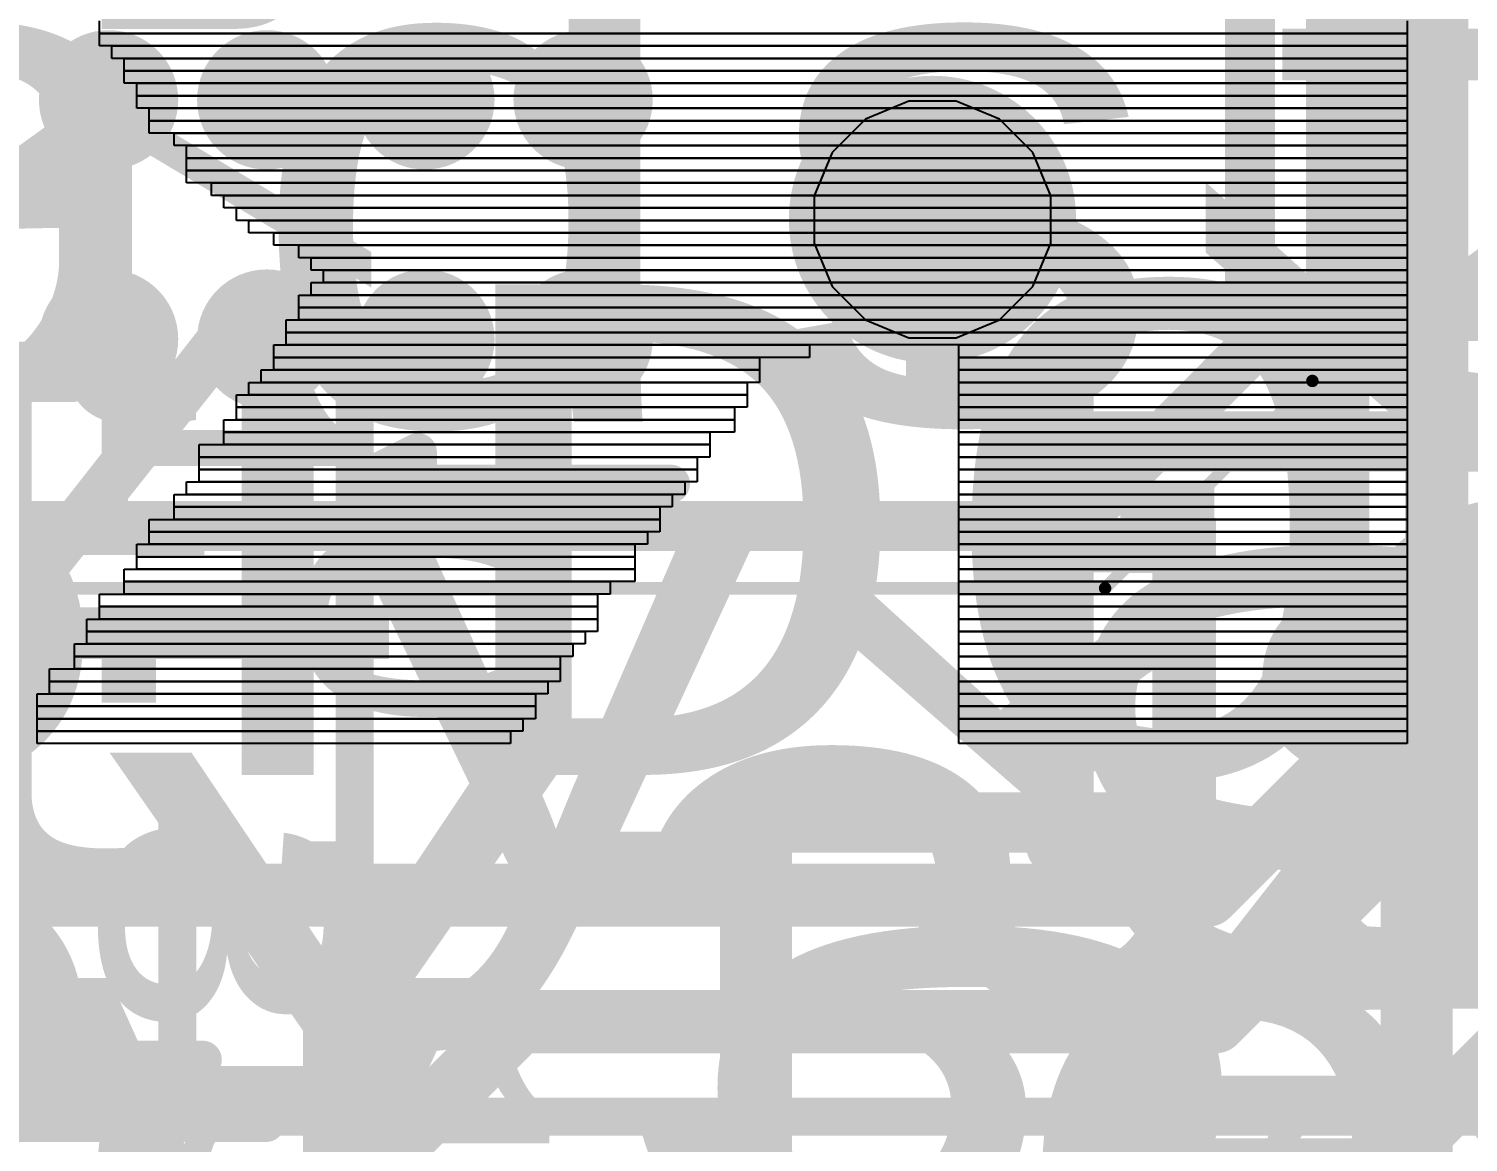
# Model space of a CAD drawing. Header units: inches. Extents: x -2.12 to 4.45, y -3.15 to 1.57.
# Drawn here: x 0.8753 to 1.1028, y -1.3296 to -1.1537 of the extents above; entities that cross this region are included whole.
import ezdxf

# ---------------------------------------------------------------- set-up
doc = ezdxf.new("R2010")
doc.units = ezdxf.units.IN
doc.header["$MEASUREMENT"] = 0
for name, color, linetype in [('Bottom', 5, 'Continuous'), ('Bottom Solder', 6, 'Continuous'), ('bPlace', 56, 'Continuous'), ('Measures', 56, 'Continuous'), ('Multi-Layer', 9, 'Continuous'), ('Pad Holes', 156, 'Continuous'), ('tDocu', 76, 'Continuous'), ('Top', 1, 'Continuous'), ('Top Overlay', 2, 'Continuous'), ('Top Paste', 8, 'Continuous'), ('Top Solder', 216, 'Continuous'), ('Top Value', 56, 'Continuous'), ('tPlace', 56, 'Continuous')]:
    doc.layers.add(name, color=color, linetype=linetype)
doc.styles.add('Arial', font='', dxfattribs={"height": 0.2})
doc.styles.add('Courier New', font='', dxfattribs={"height": 0.2})
doc.styles.get('Arial').set_extended_font_data('Arial')
doc.styles.get('Courier New').set_extended_font_data('Courier New')

# ---------------------------------------------------------------- blocks, each defined once
blk = doc.blocks.new('SMD3225_3_2X2_5X0_7_MTC_L_43')
at = {"layer": 'Measures', "style": 'Courier New'}
for s, p in [('Inner Pad Padstyle: RX47Y-4D0T', (-0.666, -0.315)), ('Outer Pad Padstyle: RX47Y59D0T', (-0.659, -0.415)), ('Alternate 1 Padstyle: OX60Y90D30P', (-0.712, -0.515)), ('Alternate 2 Padstyle: OX90Y60D30P', (-0.712, -0.615))]:
    blk.add_text(s, height=0.0775, dxfattribs=at).set_placement(p)
blk = doc.blocks.new('TO_236AB_NEX_L_53')
at = {"layer": 'Measures', "style": 'Courier New'}
for s, p in [('Top Padstyle: RX19Y34D0T', (-0.53, -0.306)), ('Bottom Padstyle: RX19Y34D0T', (-0.583, -0.38))]:
    blk.add_text(s, height=0.0775, dxfattribs=at).set_placement(p)
blk = doc.blocks.new('CONN_QTH_030_02_L_D_A_K_FR_S00_72')
at = {"layer": 'Measures', "style": 'Courier New'}
for s, p in [('1st Center Padstyle: RX185Y25D0T', (-0.697, -1.057)), ('2nd Center Padstyle: RX100Y25D0T', (-0.704, -1.132)), ('Keying Padstyle: EX60Y60D40P', (-0.613, -1.207)), ('Alt 1 Padstyle: EX40Y40D40P', (-0.583, -1.282))]:
    blk.add_text(s, height=0.0775, dxfattribs=at).set_placement(p)
blk = doc.blocks.new('SAMTEC_ADM6_30_01_5_L_4_2_A_TR_73')
at = {"layer": 'Top'}
h = blk.add_hatch(color=1, dxfattribs=at)
edge = h.paths.add_edge_path()
edge.add_arc((-0.3625, 0.0689), 0.00701, 0, 360)
h = blk.add_hatch(color=1, dxfattribs=at)
edge = h.paths.add_edge_path()
edge.add_arc((-0.3375, 0.0689), 0.00701, 0, 360)
h = blk.add_hatch(color=1, dxfattribs=at)
edge = h.paths.add_edge_path()
edge.add_arc((-0.3125, 0.0689), 0.00701, 0, 360)
h = blk.add_hatch(color=1, dxfattribs=at)
edge = h.paths.add_edge_path()
edge.add_arc((-0.2875, 0.0689), 0.00701, 0, 360)
h = blk.add_hatch(color=1, dxfattribs=at)
edge = h.paths.add_edge_path()
edge.add_arc((-0.3625, 0.0311), 0.00701, 0, 360)
h = blk.add_hatch(color=1, dxfattribs=at)
edge = h.paths.add_edge_path()
edge.add_arc((-0.3375, 0.0311), 0.00701, 0, 360)
h = blk.add_hatch(color=1, dxfattribs=at)
edge = h.paths.add_edge_path()
edge.add_arc((-0.3125, 0.0311), 0.00701, 0, 360)
h = blk.add_hatch(color=1, dxfattribs=at)
edge = h.paths.add_edge_path()
edge.add_arc((-0.2875, 0.0311), 0.00701, 0, 360)
at = {"layer": 'Top Paste'}
h = blk.add_hatch(color=8, dxfattribs=at)
edge = h.paths.add_edge_path()
edge.add_arc((-0.3625, 0.0689), 0.00701, 0, 360)
h = blk.add_hatch(color=8, dxfattribs=at)
edge = h.paths.add_edge_path()
edge.add_arc((-0.3375, 0.0689), 0.00701, 0, 360)
h = blk.add_hatch(color=8, dxfattribs=at)
edge = h.paths.add_edge_path()
edge.add_arc((-0.3125, 0.0689), 0.00701, 0, 360)
h = blk.add_hatch(color=8, dxfattribs=at)
edge = h.paths.add_edge_path()
edge.add_arc((-0.2875, 0.0689), 0.00701, 0, 360)
h = blk.add_hatch(color=8, dxfattribs=at)
edge = h.paths.add_edge_path()
edge.add_arc((-0.3625, 0.0311), 0.00701, 0, 360)
h = blk.add_hatch(color=8, dxfattribs=at)
edge = h.paths.add_edge_path()
edge.add_arc((-0.3375, 0.0311), 0.00701, 0, 360)
h = blk.add_hatch(color=8, dxfattribs=at)
edge = h.paths.add_edge_path()
edge.add_arc((-0.3125, 0.0311), 0.00701, 0, 360)
h = blk.add_hatch(color=8, dxfattribs=at)
edge = h.paths.add_edge_path()
edge.add_arc((-0.2875, 0.0311), 0.00701, 0, 360)
at = {"layer": 'Top Solder'}
h = blk.add_hatch(color=216, dxfattribs=at)
edge = h.paths.add_edge_path()
edge.add_arc((-0.3625, 0.0689), 0.01101, 0, 360)
h = blk.add_hatch(color=216, dxfattribs=at)
edge = h.paths.add_edge_path()
edge.add_arc((-0.3375, 0.0689), 0.01101, 0, 360)
h = blk.add_hatch(color=216, dxfattribs=at)
edge = h.paths.add_edge_path()
edge.add_arc((-0.3125, 0.0689), 0.01101, 0, 360)
h = blk.add_hatch(color=216, dxfattribs=at)
edge = h.paths.add_edge_path()
edge.add_arc((-0.2875, 0.0689), 0.01101, 0, 360)
h = blk.add_hatch(color=216, dxfattribs=at)
edge = h.paths.add_edge_path()
edge.add_arc((-0.3625, 0.0311), 0.01101, 0, 360)
h = blk.add_hatch(color=216, dxfattribs=at)
edge = h.paths.add_edge_path()
edge.add_arc((-0.3375, 0.0311), 0.01101, 0, 360)
h = blk.add_hatch(color=216, dxfattribs=at)
edge = h.paths.add_edge_path()
edge.add_arc((-0.3125, 0.0311), 0.01101, 0, 360)
h = blk.add_hatch(color=216, dxfattribs=at)
edge = h.paths.add_edge_path()
edge.add_arc((-0.2875, 0.0311), 0.01101, 0, 360)
at = {"layer": 'tDocu', "const_width": 0.00394}
for points in [[(-0.44008, 0.09843), (-0.46791, 0.07059)], [(0.44008, 0.09843), (-0.44008, 0.09843)], [(-0.46791, 0.07059), (-0.46791, -0.09843)]]:
    blk.add_lwpolyline(points, dxfattribs=at)
at = {"layer": 'tDocu', "const_width": 0.00197}
for points in [[(-0.44106, 0.09843, 1), (-0.4391, 0.09843, 1)], [(-0.44106, 0.09843, 1), (-0.4391, 0.09843, 1)], [(-0.4689, 0.07059, 1), (-0.46692, 0.07059, 1)], [(-0.4689, 0.07059, 1), (-0.46692, 0.07059, 1)]]:
    blk.add_lwpolyline(points, format="xyb", close=True, dxfattribs=at)
at = {"layer": 'Top', "const_width": 0.00197}
for points in [[(-0.445, 0.10827), (-0.47776, 0.07551)], [(0.445, 0.10827), (-0.445, 0.10827)], [(-0.47776, 0.07551), (-0.47776, -0.10827)]]:
    blk.add_lwpolyline(points, dxfattribs=at)
at = {"layer": 'Top', "const_width": 0.000985}
for points in [[(-0.44549, 0.10827, 1), (-0.44451, 0.10827, 1)], [(-0.44549, 0.10827, 1), (-0.44451, 0.10827, 1)], [(-0.47825, 0.07551, 1), (-0.47727, 0.07551, 1)], [(-0.47825, 0.07551, 1), (-0.47727, 0.07551, 1)]]:
    blk.add_lwpolyline(points, format="xyb", close=True, dxfattribs=at)
at = {"layer": 'tPlace', "const_width": 0.00787}
for points in [[(-0.44008, 0.09843), (-0.46791, 0.07059)], [(0.44008, 0.09843), (-0.44008, 0.09843)], [(-0.46791, 0.07059), (-0.46791, -0.09843)]]:
    blk.add_lwpolyline(points, dxfattribs=at)
at = {"layer": 'tPlace', "const_width": 0.00394}
for points in [[(-0.44205, 0.09843, 1), (-0.43811, 0.09843, 1)], [(-0.44205, 0.09843, 1), (-0.43811, 0.09843, 1)], [(-0.46988, 0.07059, 1), (-0.46594, 0.07059, 1)], [(-0.46988, 0.07059, 1), (-0.46594, 0.07059, 1)]]:
    blk.add_lwpolyline(points, format="xyb", close=True, dxfattribs=at)
blk = doc.blocks.new('TO_236_VIS_L_90')
at = {"layer": 'Measures', "const_width": 0.006}
for points in [[(-0.06, 0.028), (-0.06, 0.252)], [(-0.01, 0.152), (-0.06, 0.152)], [(-0.16, 0.028), (-0.16, 0.078)], [(-0.155, 0.038), (-0.165, 0.038)], [(-0.16, 0.028), (-0.165, 0.038)], [(-0.16, 0.028), (-0.155, 0.038)], [(-0.16, 0.028), (-0.175, 0.028)], [(0.06, 0.028), (-0.16, 0.028)]]:
    blk.add_lwpolyline(points, dxfattribs=at)
at = {"layer": 'Measures', "const_width": 0.003}
for points in [[(-0.0615, 0.152, 1), (-0.0585, 0.152, 1)], [(-0.1615, 0.078, 1), (-0.1585, 0.078, 1)], [(-0.1665, 0.038, 1), (-0.1635, 0.038, 1)], [(-0.1665, 0.038, 1), (-0.1635, 0.038, 1)], [(-0.1565, 0.038, 1), (-0.1535, 0.038, 1)], [(-0.1565, 0.038, 1), (-0.1535, 0.038, 1)], [(-0.1765, 0.028, 1), (-0.1735, 0.028, 1)], [(-0.1615, 0.028, 1), (-0.1585, 0.028, 1)], [(-0.1615, 0.028, 1), (-0.1585, 0.028, 1)], [(-0.1615, 0.028, 1), (-0.1585, 0.028, 1)], [(-0.1615, 0.028, 1), (-0.1585, 0.028, 1)], [(-0.1615, 0.028, 1), (-0.1585, 0.028, 1)], [(-0.0615, 0.028, 1), (-0.0585, 0.028, 1)]]:
    blk.add_lwpolyline(points, format="xyb", close=True, dxfattribs=at)
at = {"layer": 'tDocu', "const_width": 0.006}
for points in [[(-0.06, -0.028), (-0.06, 0.028)], [(0.06, 0.028), (-0.06, 0.028)]]:
    blk.add_lwpolyline(points, dxfattribs=at)
at = {"layer": 'tDocu', "const_width": 0.003}
blk.add_lwpolyline([(-0.0615, 0.028, 1), (-0.0585, 0.028, 1)], format="xyb", close=True, dxfattribs=at)
blk.add_lwpolyline([(-0.0615, 0.028, 1), (-0.0585, 0.028, 1)], format="xyb", close=True, dxfattribs=at)
at = {"layer": 'tPlace', "const_width": 0.006}
for points in [[(-0.023, 0.032), (-0.065, 0.032)], [(-0.065, -0.032), (-0.065, 0.032)]]:
    blk.add_lwpolyline(points, dxfattribs=at)
at = {"layer": 'tPlace', "const_width": 0.003}
blk.add_lwpolyline([(-0.0665, 0.032, 1), (-0.0635, 0.032, 1)], format="xyb", close=True, dxfattribs=at)
blk.add_lwpolyline([(-0.0665, 0.032, 1), (-0.0635, 0.032, 1)], format="xyb", close=True, dxfattribs=at)
at = {"layer": 'Measures', "style": 'Courier New'}
for s, p in [('0.02in/0.508mm', (-0.148, 0.172)), ('0.055in/1.397mm', (-0.498, -0.012))]:
    blk.add_text(s, height=0.03875, dxfattribs=at).set_placement(p)
blk = doc.blocks.new('TO_236AB_NEX_L_93')
at = {"layer": 'Measures', "const_width": 0.006}
for points in [[(-0.06, 0.25), (-0.06, 0.264)], [(-0.07, 0.244), (-0.07, 0.254)], [(-0.06, 0.25), (-0.07, 0.254)], [(-0.06, 0.25), (-0.11, 0.25)], [(-0.07, 0.244), (-0.06, 0.25)], [(-0.06, 0.028), (-0.06, 0.25)]]:
    blk.add_lwpolyline(points, dxfattribs=at)
at = {"layer": 'Measures', "const_width": 0.003}
for points in [[(-0.0615, 0.264, 1), (-0.0585, 0.264, 1)], [(-0.0715, 0.254, 1), (-0.0685, 0.254, 1)], [(-0.0715, 0.254, 1), (-0.0685, 0.254, 1)], [(-0.1115, 0.25, 1), (-0.1085, 0.25, 1)], [(-0.0615, 0.25, 1), (-0.0585, 0.25, 1)], [(-0.0615, 0.25, 1), (-0.0585, 0.25, 1)], [(-0.0615, 0.25, 1), (-0.0585, 0.25, 1)], [(-0.0615, 0.25, 1), (-0.0585, 0.25, 1)], [(-0.0615, 0.25, 1), (-0.0585, 0.25, 1)], [(-0.0715, 0.244, 1), (-0.0685, 0.244, 1)], [(-0.0715, 0.244, 1), (-0.0685, 0.244, 1)]]:
    blk.add_lwpolyline(points, format="xyb", close=True, dxfattribs=at)
at = {"layer": 'Measures', "style": 'Courier New'}
blk.add_text('0.119in/3.023mm', height=0.03875, dxfattribs=at).set_placement((-0.159, 0.27))

msp = doc.modelspace()

# ---------------------------------------------------------------- hatches: boundary and pattern name
at = {"layer": 'Bottom'}
h = msp.add_hatch(color=5, dxfattribs=at)
edge = h.paths.add_edge_path()
edge.add_arc((1.01813, -1.18386), 0.0187, 0, 360)
at = {"layer": 'Bottom Solder'}
h = msp.add_hatch(color=6, dxfattribs=at)
edge = h.paths.add_edge_path()
edge.add_arc((1.01813, -1.18386), 0.0227, 0, 360)
at = {"layer": 'Multi-Layer'}
h = msp.add_hatch(color=9, dxfattribs=at)
edge = h.paths.add_edge_path()
edge.add_arc((1.01813, -1.18386), 0.0187, 0, 360)
at = {"layer": 'Pad Holes'}
h = msp.add_hatch(color=7, dxfattribs=at)
edge = h.paths.add_edge_path()
edge.add_arc((1.01813, -1.18386), 0.0187, 0, 360)
at = {"layer": 'Top'}
h = msp.add_hatch(color=1, dxfattribs=at)
edge = h.paths.add_edge_path()
edge.add_arc((1.01813, -1.18386), 0.0187, 0, 360)
at = {"layer": 'Top Solder'}
h = msp.add_hatch(color=216, dxfattribs=at)
edge = h.paths.add_edge_path()
edge.add_arc((1.01813, -1.18386), 0.0227, 0, 360)

# ---------------------------------------------------------------- linework, layer by layer
at = {"layer": 'bPlace'}
for p, q in [((0.88646, -1.15447), (0.88646, -1.1525)), ((1.09315, -1.1525), (1.09315, -1.15447)), ((1.09315, -1.15447), (0.88646, -1.15447)), ((0.88646, -1.15644), (0.88646, -1.15447)), ((0.88646, -1.15447), (1.09315, -1.15447)), ((1.09315, -1.15447), (1.09315, -1.15644)), ((1.09315, -1.15644), (0.88646, -1.15644)), ((0.88843, -1.15841), (0.88843, -1.15644)), ((0.88843, -1.15644), (1.09315, -1.15644)), ((1.09315, -1.15644), (1.09315, -1.15841)), ((1.09315, -1.15841), (0.88843, -1.15841)), ((0.8904, -1.16037), (0.8904, -1.15841)), ((0.8904, -1.15841), (1.09315, -1.15841)), ((1.09315, -1.15841), (1.09315, -1.16037)), ((1.09315, -1.16037), (0.8904, -1.16037)), ((0.8904, -1.16234), (0.8904, -1.16037)), ((0.8904, -1.16037), (1.09315, -1.16037)), ((1.09315, -1.16234), (0.8904, -1.16234)), ((0.89237, -1.16431), (0.89237, -1.16234)), ((0.89237, -1.16234), (1.09315, -1.16234)), ((1.09315, -1.16037), (1.09315, -1.16234)), ((1.09315, -1.16234), (1.09315, -1.16431)), ((1.09315, -1.16431), (0.89237, -1.16431)), ((0.89237, -1.16628), (0.89237, -1.16431)), ((0.89237, -1.16431), (1.09315, -1.16431)), ((1.09315, -1.16431), (1.09315, -1.16628)), ((1.09315, -1.16628), (0.89237, -1.16628)), ((0.89434, -1.16825), (0.89434, -1.16628)), ((0.89434, -1.16628), (1.09315, -1.16628)), ((1.09315, -1.16628), (1.09315, -1.16825)), ((1.09315, -1.16825), (0.89434, -1.16825)), ((0.89434, -1.17022), (0.89434, -1.16825)), ((0.89434, -1.16825), (1.09315, -1.16825)), ((1.09315, -1.16825), (1.09315, -1.17022)), ((1.09315, -1.17022), (0.89434, -1.17022)), ((0.89827, -1.17218), (0.89827, -1.17022)), ((0.89827, -1.17022), (1.09315, -1.17022)), ((1.09315, -1.17022), (1.09315, -1.17218)), ((1.09315, -1.17218), (0.89827, -1.17218)), ((0.90024, -1.17415), (0.90024, -1.17218)), ((0.90024, -1.17218), (1.09315, -1.17218)), ((1.09315, -1.17218), (1.09315, -1.17415)), ((1.09315, -1.17415), (0.90024, -1.17415)), ((0.90024, -1.17612), (0.90024, -1.17415)), ((0.90024, -1.17415), (1.09315, -1.17415)), ((1.09315, -1.17612), (0.90024, -1.17612)), ((0.90024, -1.17809), (0.90024, -1.17612)), ((0.90024, -1.17612), (1.09315, -1.17612)), ((1.09315, -1.17415), (1.09315, -1.17612)), ((1.09315, -1.17612), (1.09315, -1.17809)), ((1.09315, -1.17809), (0.90024, -1.17809)), ((0.90418, -1.18006), (0.90418, -1.17809)), ((0.90418, -1.17809), (1.09315, -1.17809)), ((1.09315, -1.17809), (1.09315, -1.18006)), ((1.09315, -1.18006), (0.90418, -1.18006)), ((0.90615, -1.18203), (0.90615, -1.18006)), ((0.90615, -1.18006), (1.09315, -1.18006)), ((1.09315, -1.18006), (1.09315, -1.18203)), ((1.09315, -1.18203), (0.90615, -1.18203)), ((0.90812, -1.184), (0.90812, -1.18203)), ((0.90812, -1.18203), (1.09315, -1.18203)), ((1.09315, -1.18203), (1.09315, -1.184)), ((1.09315, -1.184), (0.90812, -1.184)), ((0.91008, -1.18596), (0.91008, -1.184)), ((0.91008, -1.184), (1.09315, -1.184)), ((1.09315, -1.184), (1.09315, -1.18596)), ((1.09315, -1.18596), (0.91008, -1.18596)), ((0.91402, -1.18793), (0.91402, -1.18596)), ((0.91402, -1.18596), (1.09315, -1.18596)), ((1.09315, -1.18596), (1.09315, -1.18793)), ((1.09315, -1.18793), (0.91402, -1.18793)), ((0.91796, -1.1899), (0.91796, -1.18793)), ((0.91796, -1.18793), (1.09315, -1.18793)), ((1.09315, -1.18793), (1.09315, -1.1899)), ((1.09315, -1.1899), (0.91796, -1.1899)), ((0.91993, -1.19187), (0.91993, -1.1899)), ((0.91993, -1.1899), (1.09315, -1.1899)), ((1.09315, -1.19187), (0.91993, -1.19187)), ((0.92189, -1.19384), (0.92189, -1.19187)), ((0.92189, -1.19187), (1.09315, -1.19187)), ((1.09315, -1.1899), (1.09315, -1.19187)), ((1.09315, -1.19187), (1.09315, -1.19384)), ((0.91993, -1.19581), (0.91993, -1.19384)), ((0.91993, -1.19384), (1.09315, -1.19384)), ((1.09315, -1.19384), (0.92189, -1.19384)), ((1.09315, -1.19384), (1.09315, -1.19581)), ((0.91796, -1.19778), (0.91796, -1.19581)), ((0.91796, -1.19581), (1.09315, -1.19581)), ((1.09315, -1.19581), (0.91993, -1.19581)), ((1.09315, -1.19581), (1.09315, -1.19778)), ((1.09315, -1.19778), (0.91796, -1.19778)), ((0.91796, -1.19974), (0.91796, -1.19778)), ((0.91796, -1.19778), (1.09315, -1.19778)), ((1.09315, -1.19778), (1.09315, -1.19974)), ((0.91599, -1.20171), (0.91599, -1.19974)), ((0.91599, -1.19974), (1.09315, -1.19974)), ((1.09315, -1.19974), (0.91796, -1.19974)), ((1.09315, -1.19974), (1.09315, -1.20171)), ((1.09315, -1.20171), (0.91599, -1.20171)), ((0.91599, -1.20368), (0.91599, -1.20171)), ((0.91599, -1.20171), (1.09315, -1.20171)), ((1.09315, -1.20171), (1.09315, -1.20368)), ((0.91402, -1.20565), (0.91402, -1.20368)), ((0.91402, -1.20368), (0.99867, -1.20368)), ((0.99867, -1.20565), (0.91402, -1.20565)), ((0.91402, -1.20762), (0.91402, -1.20565)), ((0.91402, -1.20565), (0.99079, -1.20565)), ((1.09315, -1.20368), (0.91599, -1.20368)), ((0.99079, -1.20565), (0.99079, -1.20762)), ((0.99867, -1.20368), (0.99867, -1.20565)), ((1.02229, -1.20565), (1.02229, -1.20368)), ((1.02229, -1.20368), (1.09315, -1.20368)), ((1.09315, -1.20565), (1.02229, -1.20565)), ((1.02229, -1.20762), (1.02229, -1.20565)), ((1.02229, -1.20565), (1.09315, -1.20565)), ((1.09315, -1.20368), (1.09315, -1.20565)), ((1.09315, -1.20565), (1.09315, -1.20762)), ((0.91205, -1.20959), (0.91205, -1.20762)), ((0.91205, -1.20762), (0.99079, -1.20762)), ((0.99079, -1.20762), (0.91402, -1.20762)), ((0.99079, -1.20762), (0.99079, -1.20959)), ((1.09315, -1.20762), (1.02229, -1.20762)), ((1.02229, -1.20959), (1.02229, -1.20762)), ((1.02229, -1.20762), (1.09315, -1.20762)), ((1.09315, -1.20762), (1.09315, -1.20959)), ((0.91008, -1.21155), (0.91008, -1.20959)), ((0.91008, -1.20959), (0.98882, -1.20959)), ((0.99079, -1.20959), (0.91205, -1.20959)), ((0.98882, -1.20959), (0.98882, -1.21155)), ((1.09315, -1.20959), (1.02229, -1.20959)), ((1.02229, -1.21155), (1.02229, -1.20959)), ((1.02229, -1.20959), (1.09315, -1.20959)), ((1.09315, -1.20959), (1.09315, -1.21155)), ((0.90812, -1.21352), (0.90812, -1.21155)), ((0.90812, -1.21155), (0.98882, -1.21155)), ((0.98882, -1.21155), (0.91008, -1.21155)), ((0.98882, -1.21155), (0.98882, -1.21352)), ((1.09315, -1.21155), (1.02229, -1.21155)), ((1.02229, -1.21352), (1.02229, -1.21155)), ((1.02229, -1.21155), (1.09315, -1.21155)), ((1.09315, -1.21155), (1.09315, -1.21352)), ((0.98882, -1.21352), (0.90812, -1.21352)), ((0.90812, -1.21549), (0.90812, -1.21352)), ((0.90812, -1.21352), (0.98686, -1.21352)), ((0.98686, -1.21352), (0.98686, -1.21549)), ((1.09315, -1.21352), (1.02229, -1.21352)), ((1.02229, -1.21549), (1.02229, -1.21352)), ((1.02229, -1.21352), (1.09315, -1.21352)), ((1.09315, -1.21352), (1.09315, -1.21549)), ((0.90615, -1.21746), (0.90615, -1.21549)), ((0.90615, -1.21549), (0.98686, -1.21549)), ((0.98686, -1.21549), (0.90812, -1.21549)), ((0.98686, -1.21549), (0.98686, -1.21746)), ((1.09315, -1.21549), (1.02229, -1.21549)), ((1.02229, -1.21746), (1.02229, -1.21549)), ((1.02229, -1.21549), (1.09315, -1.21549)), ((1.09315, -1.21549), (1.09315, -1.21746)), ((0.98686, -1.21746), (0.90615, -1.21746)), ((0.90615, -1.21943), (0.90615, -1.21746)), ((0.90615, -1.21746), (0.98292, -1.21746)), ((0.98292, -1.21746), (0.98292, -1.21943)), ((1.09315, -1.21746), (1.02229, -1.21746)), ((1.02229, -1.21943), (1.02229, -1.21746)), ((1.02229, -1.21746), (1.09315, -1.21746)), ((1.09315, -1.21746), (1.09315, -1.21943)), ((0.90221, -1.2214), (0.90221, -1.21943)), ((0.90221, -1.21943), (0.98292, -1.21943)), ((0.98292, -1.2214), (0.90221, -1.2214)), ((0.90221, -1.22337), (0.90221, -1.2214)), ((0.90221, -1.2214), (0.98095, -1.2214)), ((0.98292, -1.21943), (0.90615, -1.21943)), ((0.98095, -1.2214), (0.98095, -1.22337)), ((0.98292, -1.21943), (0.98292, -1.2214)), ((1.09315, -1.21943), (1.02229, -1.21943)), ((1.02229, -1.2214), (1.02229, -1.21943)), ((1.02229, -1.21943), (1.09315, -1.21943)), ((1.09315, -1.2214), (1.02229, -1.2214)), ((1.02229, -1.22337), (1.02229, -1.2214)), ((1.02229, -1.2214), (1.09315, -1.2214)), ((1.09315, -1.21943), (1.09315, -1.2214)), ((1.09315, -1.2214), (1.09315, -1.22337)), ((0.98095, -1.22337), (0.90221, -1.22337)), ((0.90221, -1.22533), (0.90221, -1.22337)), ((0.90221, -1.22337), (0.98095, -1.22337)), ((0.98095, -1.22337), (0.98095, -1.22533)), ((1.09315, -1.22337), (1.02229, -1.22337)), ((1.02229, -1.22533), (1.02229, -1.22337)), ((1.02229, -1.22337), (1.09315, -1.22337)), ((1.09315, -1.22337), (1.09315, -1.22533)), ((0.90024, -1.2273), (0.90024, -1.22533)), ((0.90024, -1.22533), (0.97898, -1.22533)), ((0.98095, -1.22533), (0.90221, -1.22533)), ((0.97898, -1.22533), (0.97898, -1.2273)), ((1.09315, -1.22533), (1.02229, -1.22533)), ((1.02229, -1.2273), (1.02229, -1.22533)), ((1.02229, -1.22533), (1.09315, -1.22533)), ((1.09315, -1.22533), (1.09315, -1.2273)), ((0.89827, -1.22927), (0.89827, -1.2273)), ((0.89827, -1.2273), (0.97701, -1.2273)), ((0.97898, -1.2273), (0.90024, -1.2273)), ((0.97701, -1.2273), (0.97701, -1.22927)), ((1.09315, -1.2273), (1.02229, -1.2273)), ((1.02229, -1.22927), (1.02229, -1.2273)), ((1.02229, -1.2273), (1.09315, -1.2273)), ((1.09315, -1.2273), (1.09315, -1.22927)), ((0.97701, -1.22927), (0.89827, -1.22927)), ((0.89827, -1.23124), (0.89827, -1.22927)), ((0.89827, -1.22927), (0.97504, -1.22927)), ((0.97504, -1.22927), (0.97504, -1.23124)), ((1.09315, -1.22927), (1.02229, -1.22927)), ((1.02229, -1.23124), (1.02229, -1.22927)), ((1.02229, -1.22927), (1.09315, -1.22927)), ((1.09315, -1.22927), (1.09315, -1.23124)), ((0.89434, -1.23321), (0.89434, -1.23124)), ((0.89434, -1.23124), (0.97504, -1.23124)), ((0.97504, -1.23124), (0.89827, -1.23124)), ((0.97504, -1.23124), (0.97504, -1.23321)), ((1.09315, -1.23124), (1.02229, -1.23124)), ((1.02229, -1.23321), (1.02229, -1.23124)), ((1.02229, -1.23124), (1.09315, -1.23124)), ((1.09315, -1.23124), (1.09315, -1.23321)), ((0.89237, -1.23715), (0.89237, -1.23518)), ((0.89237, -1.23518), (0.97111, -1.23518)), ((0.97504, -1.23321), (0.89434, -1.23321)), ((0.89434, -1.23518), (0.89434, -1.23321)), ((0.89434, -1.23321), (0.97308, -1.23321)), ((0.97308, -1.23518), (0.89434, -1.23518)), ((0.97111, -1.23518), (0.97111, -1.23715)), ((0.97308, -1.23321), (0.97308, -1.23518)), ((1.09315, -1.23321), (1.02229, -1.23321)), ((1.02229, -1.23518), (1.02229, -1.23321)), ((1.02229, -1.23321), (1.09315, -1.23321)), ((1.09315, -1.23518), (1.02229, -1.23518)), ((1.02229, -1.23715), (1.02229, -1.23518)), ((1.02229, -1.23518), (1.09315, -1.23518)), ((1.09315, -1.23321), (1.09315, -1.23518)), ((1.09315, -1.23518), (1.09315, -1.23715)), ((0.97111, -1.23715), (0.89237, -1.23715)), ((0.89237, -1.23911), (0.89237, -1.23715)), ((0.89237, -1.23715), (0.97111, -1.23715)), ((0.97111, -1.23715), (0.97111, -1.23911)), ((1.09315, -1.23715), (1.02229, -1.23715)), ((1.02229, -1.23911), (1.02229, -1.23715)), ((1.02229, -1.23715), (1.09315, -1.23715)), ((1.09315, -1.23715), (1.09315, -1.23911)), ((0.8904, -1.24108), (0.8904, -1.23911)), ((0.8904, -1.23911), (0.97111, -1.23911)), ((0.97111, -1.23911), (0.89237, -1.23911)), ((0.97111, -1.23911), (0.97111, -1.24108)), ((1.09315, -1.23911), (1.02229, -1.23911)), ((1.02229, -1.24108), (1.02229, -1.23911)), ((1.02229, -1.23911), (1.09315, -1.23911)), ((1.09315, -1.23911), (1.09315, -1.24108)), ((0.97111, -1.24108), (0.8904, -1.24108)), ((0.8904, -1.24305), (0.8904, -1.24108)), ((0.8904, -1.24108), (0.96717, -1.24108)), ((0.96717, -1.24108), (0.96717, -1.24305)), ((1.09315, -1.24108), (1.02229, -1.24108)), ((1.02229, -1.24305), (1.02229, -1.24108)), ((1.02229, -1.24108), (1.09315, -1.24108)), ((1.09315, -1.24108), (1.09315, -1.24305)), ((0.88646, -1.24502), (0.88646, -1.24305)), ((0.88646, -1.24305), (0.9652, -1.24305)), ((0.96717, -1.24305), (0.8904, -1.24305)), ((0.9652, -1.24305), (0.9652, -1.24502)), ((1.09315, -1.24305), (1.02229, -1.24305)), ((1.02229, -1.24502), (1.02229, -1.24305)), ((1.02229, -1.24305), (1.09315, -1.24305)), ((1.09315, -1.24305), (1.09315, -1.24502)), ((0.9652, -1.24502), (0.88646, -1.24502)), ((0.88646, -1.24699), (0.88646, -1.24502)), ((0.88646, -1.24502), (0.9652, -1.24502)), ((0.9652, -1.24502), (0.9652, -1.24699)), ((1.09315, -1.24502), (1.02229, -1.24502)), ((1.02229, -1.24699), (1.02229, -1.24502)), ((1.02229, -1.24502), (1.09315, -1.24502)), ((1.09315, -1.24502), (1.09315, -1.24699)), ((0.88449, -1.24896), (0.88449, -1.24699)), ((0.88449, -1.24699), (0.9652, -1.24699)), ((0.9652, -1.24896), (0.88449, -1.24896)), ((0.88449, -1.25092), (0.88449, -1.24896)), ((0.88449, -1.24896), (0.96323, -1.24896)), ((0.9652, -1.24699), (0.88646, -1.24699)), ((0.96323, -1.24896), (0.96323, -1.25092)), ((0.9652, -1.24699), (0.9652, -1.24896)), ((1.09315, -1.24699), (1.02229, -1.24699)), ((1.02229, -1.24896), (1.02229, -1.24699)), ((1.02229, -1.24699), (1.09315, -1.24699)), ((1.09315, -1.24896), (1.02229, -1.24896)), ((1.02229, -1.25092), (1.02229, -1.24896)), ((1.02229, -1.24896), (1.09315, -1.24896)), ((1.09315, -1.24699), (1.09315, -1.24896)), ((1.09315, -1.24896), (1.09315, -1.25092)), ((0.88252, -1.25289), (0.88252, -1.25092)), ((0.88252, -1.25092), (0.96126, -1.25092)), ((0.96323, -1.25092), (0.88449, -1.25092)), ((0.96126, -1.25092), (0.96126, -1.25289)), ((1.09315, -1.25092), (1.02229, -1.25092)), ((1.02229, -1.25289), (1.02229, -1.25092)), ((1.02229, -1.25092), (1.09315, -1.25092)), ((1.09315, -1.25092), (1.09315, -1.25289)), ((0.96126, -1.25289), (0.88252, -1.25289)), ((0.88252, -1.25486), (0.88252, -1.25289)), ((0.88252, -1.25289), (0.9593, -1.25289)), ((0.9593, -1.25289), (0.9593, -1.25486)), ((1.09315, -1.25289), (1.02229, -1.25289)), ((1.02229, -1.25486), (1.02229, -1.25289)), ((1.02229, -1.25289), (1.09315, -1.25289)), ((1.09315, -1.25289), (1.09315, -1.25486)), ((0.87859, -1.25683), (0.87859, -1.25486)), ((0.87859, -1.25486), (0.9593, -1.25486)), ((0.9593, -1.25486), (0.88252, -1.25486)), ((0.9593, -1.25486), (0.9593, -1.25683)), ((1.09315, -1.25486), (1.02229, -1.25486)), ((1.02229, -1.25683), (1.02229, -1.25486)), ((1.02229, -1.25486), (1.09315, -1.25486)), ((1.09315, -1.25486), (1.09315, -1.25683)), ((0.9593, -1.25683), (0.87859, -1.25683)), ((0.87859, -1.2588), (0.87859, -1.25683)), ((0.87859, -1.25683), (0.95733, -1.25683)), ((0.95733, -1.25683), (0.95733, -1.2588)), ((1.09315, -1.25683), (1.02229, -1.25683)), ((1.02229, -1.2588), (1.02229, -1.25683)), ((1.02229, -1.25683), (1.09315, -1.25683)), ((1.09315, -1.25683), (1.09315, -1.2588)), ((0.87662, -1.26077), (0.87662, -1.2588)), ((0.87662, -1.2588), (0.95536, -1.2588)), ((0.95733, -1.2588), (0.87859, -1.2588)), ((0.95536, -1.2588), (0.95536, -1.26077)), ((1.09315, -1.2588), (1.02229, -1.2588)), ((1.02229, -1.26077), (1.02229, -1.2588)), ((1.02229, -1.2588), (1.09315, -1.2588)), ((1.09315, -1.2588), (1.09315, -1.26077)), ((0.95536, -1.26077), (0.87662, -1.26077)), ((0.87662, -1.26274), (0.87662, -1.26077)), ((0.87662, -1.26077), (0.95536, -1.26077)), ((0.95536, -1.26077), (0.95536, -1.26274)), ((1.09315, -1.26077), (1.02229, -1.26077)), ((1.02229, -1.26274), (1.02229, -1.26077)), ((1.02229, -1.26077), (1.09315, -1.26077)), ((1.09315, -1.26077), (1.09315, -1.26274)), ((0.95536, -1.26274), (0.87662, -1.26274)), ((0.87662, -1.2647), (0.87662, -1.26274)), ((0.87662, -1.26274), (0.95339, -1.26274)), ((0.95339, -1.2647), (0.87662, -1.2647)), ((0.87662, -1.26667), (0.87662, -1.2647)), ((0.87662, -1.2647), (0.95142, -1.2647)), ((0.95142, -1.2647), (0.95142, -1.26667)), ((0.95339, -1.26274), (0.95339, -1.2647)), ((1.09315, -1.26274), (1.02229, -1.26274)), ((1.02229, -1.2647), (1.02229, -1.26274)), ((1.02229, -1.26274), (1.09315, -1.26274)), ((1.09315, -1.2647), (1.02229, -1.2647)), ((1.02229, -1.26667), (1.02229, -1.2647)), ((1.02229, -1.2647), (1.09315, -1.2647)), ((1.09315, -1.26274), (1.09315, -1.2647)), ((1.09315, -1.2647), (1.09315, -1.26667)), ((0.95142, -1.26667), (0.87662, -1.26667)), ((1.09315, -1.26667), (1.02229, -1.26667))]:
    msp.add_line(p, q, dxfattribs=at)
at = {"layer": 'Multi-Layer'}
for p, q in [((1.01441, -1.16516), (1.007537, -1.168007)), ((1.01813, -1.16516), (1.01441, -1.16516)), ((1.02185, -1.16516), (1.01813, -1.16516)), ((1.028723, -1.168007), (1.02185, -1.16516)), ((1.007537, -1.168007), (1.002277, -1.173267)), ((1.033983, -1.173267), (1.028723, -1.168007)), ((1.002277, -1.173267), (0.99943, -1.18014)), ((1.03683, -1.18014), (1.033983, -1.173267)), ((0.99943, -1.18014), (0.99943, -1.18386)), ((1.03683, -1.18386), (1.03683, -1.18014)), ((0.99943, -1.18386), (0.99943, -1.18758)), ((1.03683, -1.18758), (1.03683, -1.18386)), ((0.99943, -1.18758), (1.002277, -1.194453)), ((1.033983, -1.194453), (1.03683, -1.18758)), ((1.002277, -1.194453), (1.007537, -1.199713)), ((1.028723, -1.199713), (1.033983, -1.194453)), ((1.007537, -1.199713), (1.01441, -1.20256)), ((1.02185, -1.20256), (1.028723, -1.199713)), ((1.01441, -1.20256), (1.01813, -1.20256)), ((1.01813, -1.20256), (1.01813, -1.20256)), ((1.01813, -1.20256), (1.02185, -1.20256))]:
    msp.add_line(p, q, dxfattribs=at)
at = {"layer": 'Top', "const_width": 0.01}
for points in [[(1.0978, -1.27561), (1.0978, -0.99061)], [(1.08219, -1.27), (1.08219, -1.025)], [(1.06159, -1.29061), (1.08219, -1.27)], [(1.0628, -1.31061), (1.0978, -1.27561)], [(0.4828, -1.29061), (1.06159, -1.29061)], [(1.0728, -1.35061), (1.1228, -1.30061)], [(0.9028, -1.36061), (0.9528, -1.31061)], [(0.9528, -1.31061), (1.0628, -1.31061)]]:
    msp.add_lwpolyline(points, dxfattribs=at)
at = {"layer": 'Top', "const_width": 0.005}
for points in [[(1.07969, -1.27, 1), (1.08469, -1.27, 1)], [(1.07969, -1.27, 1), (1.08469, -1.27, 1)], [(1.0953, -1.27561, 1), (1.1003, -1.27561, 1)], [(1.0953, -1.27561, 1), (1.1003, -1.27561, 1)], [(1.05909, -1.29061, 1), (1.06409, -1.29061, 1)], [(1.05909, -1.29061, 1), (1.06409, -1.29061, 1)], [(0.9503, -1.31061, 1), (0.9553, -1.31061, 1)], [(0.9503, -1.31061, 1), (0.9553, -1.31061, 1)], [(1.0603, -1.31061, 1), (1.0653, -1.31061, 1)], [(1.0603, -1.31061, 1), (1.0653, -1.31061, 1)]]:
    msp.add_lwpolyline(points, format="xyb", close=True, dxfattribs=at)

# ---------------------------------------------------------------- block references
for name, p, rotation in [('SMD3225_3_2X2_5X0_7_MTC_L_43', (1.3918, -0.48961), 225), ('TO_236_VIS_L_90', (0.8988, -1.38561), 270), ('TO_236AB_NEX_L_93', (0.6488, -1.38661), 270), ('SAMTEC_ADM6_30_01_5_L_4_2_A_TR_73', (0.60041, -1.13386), 180)]:
    msp.add_blockref(name, p, dxfattribs=dict(rotation=rotation))
for name, p in [('CONN_QTH_030_02_L_D_A_K_FR_S00_72', (0.6004, -0.08386)), ('TO_236AB_NEX_L_53', (-0.1622, -0.96561))]:
    msp.add_blockref(name, p)

# ---------------------------------------------------------------- texts
at = {"layer": 'Top Overlay', "style": 'Arial'}
msp.add_text('J1', height=0.0775, dxfattribs=at).set_placement((1.01682, -1.308529))
msp.add_text('R16', height=0.0775, rotation=90, dxfattribs=at).set_placement((1.1238, -1.45261))
at = {"layer": 'Top Value', "style": 'Arial'}
for s, p in [('100k', (0.8828, -1.40061)), ('100k', (1.1208, -1.41161)), ('10k', (1.0628, -1.41161))]:
    msp.add_text(s, height=0.0775, rotation=90, dxfattribs=at).set_placement(p)

doc.saveas('drawing.dxf')
